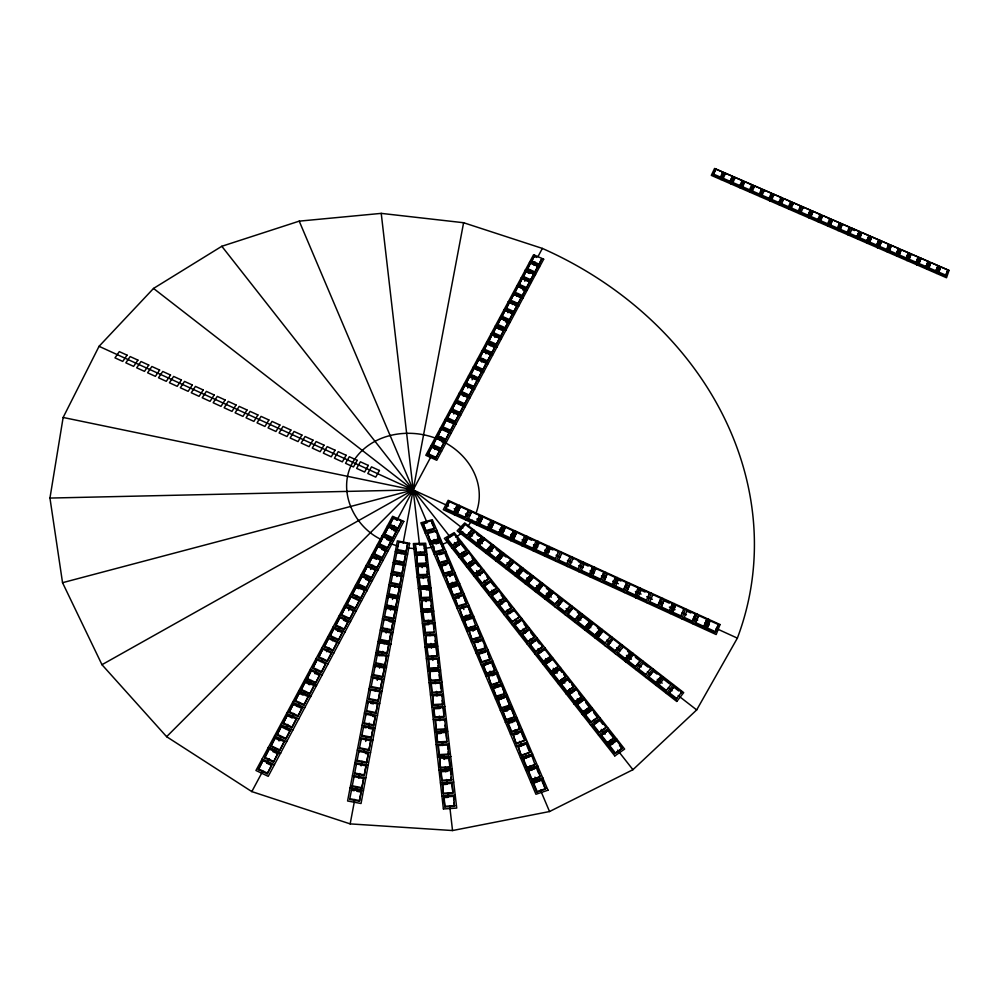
<?xml version="1.0" encoding="UTF-8"?>
<svg xmlns="http://www.w3.org/2000/svg" width="999" height="999" viewBox="0 0 999 999"><rect width="100%" height="100%" fill="white"/><g stroke="black" fill="none" stroke-linecap="round" stroke-linejoin="round"><path stroke-width="1.5" d="M258.379 769.617L262.974 760.551L271.79 764.735L271.666 765.471L267.22 773.8L258.379 769.617L262.974 760.551M49.95 498.064L63.137 417.47L99.063 346.316L153.521 288.436L221.815 246.278L299.225 221.141L381.231 213.374L463.598 222.727L542.357 248.414A355.045 305.756 14.3 0 1 737.362 638.136L696.69 709.914L632.941 769.692L549.537 811.538L452.535 830.544L350.162 823.888L251.81 791.595L166.621 736.688L101.973 664.697L62.537 582.692L49.95 498.064L413.186 489.922L166.621 736.688M264.635 757.979L269.193 748.975L277.972 753.134L277.834 753.87L273.439 762.15L264.635 757.979L269.193 748.975M270.829 746.428L275.349 737.499L284.103 741.645L283.966 742.382L279.595 750.586L270.829 746.428L275.349 737.499M267.22 773.8L271.79 764.735M276.973 734.989L281.456 726.123L290.172 730.244L290.035 730.993L285.702 739.123L276.973 734.989L281.456 726.123M273.439 762.15L277.972 753.134M283.054 723.651L287.512 714.847L296.204 718.93L296.054 719.692L291.758 727.759L283.054 723.651L287.512 714.847M279.595 750.586L284.103 741.645M289.098 712.399L293.519 703.658L302.173 707.729L302.01 708.491L297.764 716.483L289.098 712.399L293.519 703.658M285.702 739.123L290.172 730.244M351.623 789.497L349.662 799.425L359.328 801.298L361.263 791.383L351.623 789.497L351.423 790.209L354.17 790.746M354.071 776.685L352.123 786.538L361.738 788.411L363.661 778.558L354.071 776.685L353.871 777.397M356.493 763.973L354.558 773.763L364.136 775.636L366.046 765.846L356.493 763.973L356.293 764.697M358.903 751.373L356.98 761.088L366.508 762.961L368.406 753.246L358.903 751.373L358.691 752.11M361.288 738.885L359.378 748.538L368.868 750.399L370.754 740.759L361.288 738.885L361.076 739.635M363.648 726.51L361.75 736.088L371.203 737.949L373.077 728.371L363.648 726.51L363.436 727.26L366.121 727.784M365.984 714.223L364.111 723.738L373.514 725.599L375.374 716.083L365.984 714.223L365.771 714.984M368.306 702.047L366.446 711.5L375.811 713.348L377.659 703.908L368.306 702.047L368.094 702.809M370.617 689.972L368.756 699.35L378.084 701.211L379.92 691.832L370.617 689.972L370.404 690.746M372.902 677.996L371.054 687.312L380.344 689.173L382.167 679.857L372.902 677.996L372.689 678.783M375.149 666.208L373.314 675.461L382.567 677.31L384.378 668.056L375.149 666.208L374.937 666.995M377.397 654.432L375.574 663.623L384.79 665.471L386.588 656.281L377.397 654.432L377.172 655.232L380.232 655.844M379.62 642.757L377.809 651.885L386.988 653.721L388.773 644.592L379.62 642.757L379.408 643.556M381.83 631.168L380.032 640.234L389.173 642.082L390.946 633.004L381.83 631.168L381.618 631.98M384.028 619.68L382.242 628.696L391.333 630.519L393.094 621.515L384.028 619.68L383.803 620.491M386.201 608.291L384.428 617.232L393.481 619.068L395.229 610.114L386.201 608.291L385.976 609.103M388.349 596.99L386.588 605.869L395.616 607.704L397.352 598.813L388.349 596.99L388.136 597.814M390.497 585.776L388.748 594.605L397.727 596.428L399.45 587.599L390.497 585.776L390.272 586.6M392.607 574.65L390.871 583.416L399.825 585.239L401.536 576.473L392.607 574.65L392.395 575.486M394.717 563.611L392.994 572.327L401.898 574.15L403.608 565.434L394.717 563.611L394.493 564.46M396.803 552.672L395.092 561.326L403.958 563.136L405.656 554.482L396.803 552.672L396.578 553.521M398.876 541.808L397.177 550.412L406.006 552.222L407.692 543.618L398.876 541.808L398.651 542.669M359.328 801.298L361.263 791.383M361.738 788.411L363.661 778.558M364.136 775.636L366.046 765.846M366.508 762.961L368.406 753.246M368.868 750.399L370.754 740.759M371.203 737.949L373.077 728.371M373.514 725.599L375.374 716.083M375.811 713.348L377.659 703.908M378.084 701.211L379.92 691.832M380.344 689.173L382.167 679.857M382.567 677.31L384.378 668.056M384.79 665.471L386.588 656.281M386.988 653.721L388.773 644.592M389.173 642.082L390.946 633.004M391.333 630.519L393.094 621.515M393.481 619.068L395.229 610.114M395.616 607.704L397.352 598.813M397.727 596.428L399.45 587.599M399.825 585.239L401.536 576.473M401.898 574.15L403.608 565.434M403.958 563.136L405.656 554.482M406.006 552.222L407.692 543.618M350.162 823.888L354.77 799.462M356.506 790.309L357.08 787.249M358.803 778.084L359.665 773.513M361.114 765.871L361.975 761.3M363.698 752.135L364.285 749.075M365.721 741.445L366.583 736.862M368.319 727.709L369.18 723.126M370.617 715.496L371.191 712.437M372.927 703.271L373.501 700.224M375.224 691.058L375.799 688.011M377.247 680.369L378.109 675.799M379.545 668.156L380.407 663.586M381.855 655.943L382.717 651.36M384.153 643.731L384.74 640.684M386.176 633.041L387.038 628.458M388.474 620.829L389.061 617.782M390.497 610.139L391.358 605.556M392.507 599.45L393.381 594.88M394.817 587.237L395.392 584.19M396.84 576.548L397.415 573.501M399.138 564.335L399.712 561.288M401.161 553.646L401.735 550.599M403.171 542.994L463.598 222.727M295.08 701.248L299.475 692.569L308.092 696.615L307.929 697.389L303.708 705.306L295.08 701.248L299.475 692.569M291.758 727.759L296.204 718.93M301.024 690.197L305.382 681.568L313.961 685.589L313.798 686.375L309.615 694.23L301.024 690.197L305.382 681.568M297.764 716.483L302.173 707.729M306.905 679.22L311.238 670.666L319.78 674.662L319.618 675.449L315.472 683.241L306.905 679.22L311.238 670.666M303.708 705.306L308.092 696.615M312.737 668.356L317.045 659.839L325.562 663.823L325.387 664.622L321.266 672.352L312.737 668.356L317.045 659.839M309.615 694.23L313.961 685.589M318.531 657.567L322.802 649.113L331.281 653.084L331.106 653.883L327.023 661.538L318.531 657.567L322.802 649.113M315.472 683.241L319.78 674.662M324.275 646.877L328.521 638.473L336.963 642.419L336.788 643.219L332.742 650.824L324.275 646.877L328.521 638.473M321.266 672.352L325.562 663.823M329.932 636.338L334.141 627.996L342.557 631.917L342.37 632.729L338.361 640.272L329.932 636.338L334.141 627.996M327.023 661.538L331.281 653.084M335.577 625.824L339.76 617.532L348.151 621.44L347.952 622.252L343.968 629.732L335.577 625.824L338.911 619.605M339.585 618.356L339.76 617.532M332.742 650.824L336.963 642.419M341.171 615.384L345.329 607.155L353.683 611.038L353.496 611.863L349.55 619.28L341.171 615.384L345.329 607.155M338.361 640.272L342.557 631.917M346.728 605.032L350.861 596.865L359.178 600.724L358.991 601.548L355.07 608.903L346.728 605.032L350.861 596.865M343.968 629.732L348.151 621.44M352.247 594.767L356.343 586.65L364.635 590.484L364.435 591.321L360.552 598.613L352.247 594.767L356.343 586.65M349.55 619.28L353.683 611.038M357.704 584.577L361.788 576.523L370.042 580.344L365.984 588.411L357.704 584.577L360.939 578.558M361.588 577.36L361.788 576.523M355.07 608.903L359.178 600.724M363.137 574.475L367.182 566.47L375.412 570.267L375.199 571.116L371.378 578.296L363.137 574.475L367.182 566.47M368.519 564.46L372.54 556.493L380.731 560.277L380.519 561.126L376.723 568.256L368.519 564.46L372.54 556.493M360.552 598.613L364.635 590.484M373.851 554.52L377.847 546.603L386.014 550.374L385.789 551.223L382.03 558.291L373.851 554.52L377.847 546.603M365.984 588.411L370.042 580.344M379.145 544.655L383.117 536.8L391.246 540.546L391.034 541.396L387.3 548.414L379.145 544.655L383.117 536.8M371.378 578.296L375.412 570.267M384.39 534.877L388.336 527.06L396.441 530.794L396.228 531.655L392.52 538.611L384.39 534.877L388.336 527.06M376.723 568.256L380.731 560.277M389.61 525.162L393.519 517.407L401.598 521.116L401.373 521.977L397.702 528.883L389.61 525.162L393.519 517.407M382.03 558.291L386.014 550.374M387.3 548.414L391.246 540.546M392.52 538.611L396.441 530.794M397.702 528.883L401.598 521.116M397.177 550.412L397.402 549.562L406.243 551.373M395.092 561.326L395.317 560.476L404.195 562.3M392.994 572.327L393.219 571.49L402.135 573.301M390.871 583.416L391.096 582.579L400.05 584.403M388.748 594.605L388.961 593.768L397.952 595.591M386.588 605.869L386.813 605.044L395.841 606.88M427.897 454.657L431.63 447.252L439.485 450.836L439.235 451.735L435.764 458.241L427.897 454.657L431.63 447.252M384.428 617.232L384.64 616.42L393.706 618.244M382.242 628.696L382.455 627.884L391.558 629.72M380.032 640.234L380.257 639.435L389.398 641.271M432.767 445.579L436.476 438.211L444.305 441.77L444.056 442.682L440.621 449.138L432.767 445.579L436.476 438.211M377.809 651.885L378.034 651.086L387.212 652.934M375.574 663.623L375.786 662.837L385.002 664.685M437.612 436.551L441.296 429.245L449.1 432.779L448.838 433.691L445.429 440.109L437.612 436.551L441.296 429.245M373.314 675.461L373.526 674.687L382.792 676.535M442.407 427.609L446.078 420.342L453.846 423.863L453.596 424.775L450.199 431.131L442.407 427.609L446.078 420.342M371.054 687.312L371.266 686.55L380.569 688.398M368.756 699.35L368.968 698.588L378.309 700.449M435.764 458.241L439.485 450.836M447.177 418.718L450.824 411.501L458.566 415.01L458.304 415.921L454.945 422.24L447.177 418.718L450.824 411.501M366.446 711.5L366.658 710.739L376.024 712.599M364.111 723.738L364.31 722.989L373.738 724.849M440.621 449.138L444.305 441.77M451.91 409.902L455.532 402.722L463.249 406.218L462.987 407.142L459.64 413.411L451.91 409.902L455.532 402.722M415.347 544.218L416.009 553.021L424.9 552.759L425.137 551.91L424.213 543.968L415.347 544.218L416.009 553.021M361.75 736.088L361.963 735.339L371.416 737.212M445.429 440.109L449.1 432.779M456.605 401.161L460.202 394.018L467.894 397.49L467.632 398.414L464.31 404.632L456.605 401.161L460.202 394.018M359.378 748.538L359.578 747.801L369.081 749.675M422.952 523.876L423.189 523.014L431.431 520.754L434.378 529.095L426.123 531.368L422.952 523.876L427.06 522.752M450.199 431.131L453.846 423.863M461.263 392.47L464.835 385.377L472.502 388.836L472.24 389.76L468.943 395.941L461.263 392.47L464.835 385.377M356.98 761.088L357.18 760.364L366.72 762.237M354.558 773.763L354.77 773.039L364.348 774.912M416.62 555.357L417.282 564.21L426.198 563.936L426.448 563.086L425.512 555.094L416.62 555.357L417.282 564.21M454.945 422.24L458.566 415.01M465.896 383.853L469.443 376.798L477.085 380.244L476.81 381.168L473.551 387.3L465.896 383.853L469.443 376.798M352.123 786.538L352.335 785.826L361.95 787.699M459.64 413.411L463.249 406.218M470.479 375.299L474.013 368.281L481.63 371.703L481.356 372.639L478.109 378.733L470.479 375.299L474.013 368.281M426.123 531.368L423.189 523.014M349.662 799.425L349.875 798.725L359.54 800.599M475.037 366.795L478.546 359.827L486.138 363.236L485.864 364.173L482.642 370.217L475.037 366.795L478.546 359.827M464.31 404.632L467.894 397.49M424.213 543.968L423.963 544.817L419.543 544.942M417.894 566.583L418.569 575.486L427.51 575.199L427.759 574.363L426.823 566.308L417.894 566.583L418.569 575.486M427.647 533.516L430.606 541.908L438.861 539.622L439.123 538.761L435.914 531.231L427.647 533.516L430.606 541.908M431.431 520.754L432.779 525.362M479.57 358.366L483.054 351.436L490.621 354.832L490.334 355.769L487.137 361.775L479.57 358.366L483.054 351.436M468.943 395.941L472.502 388.836M484.028 350.062L487.487 343.169L495.029 346.553L494.742 347.49L491.57 353.446L484.028 350.062L487.487 343.169M473.551 387.3L477.085 380.244M425.512 555.094L425.736 559.939M419.18 577.897L419.855 586.85L428.833 586.55L429.095 585.726L428.146 577.597L419.18 577.897L419.855 586.85M488.486 341.745L491.933 334.902L499.438 338.261L499.15 339.21L496.003 345.117L488.486 341.745L491.933 334.902M478.109 378.733L481.63 371.703M492.919 333.504L496.341 326.698L503.821 330.045L503.533 330.994L500.412 336.85L492.919 333.504L496.341 326.698M482.642 370.217L486.138 363.236M432.142 544.08L435.102 552.522L443.381 550.199L443.656 549.35L440.409 541.783L432.142 544.08L435.102 552.522M435.651 532.092L435.914 531.231M497.302 325.312L500.711 318.544L508.166 321.878L507.879 322.827L504.782 328.646L497.302 325.312L500.711 318.544M487.137 361.775L490.621 354.832M426.573 567.145L426.823 566.308M501.673 317.183L505.057 310.452L512.487 313.773L512.2 314.722L509.115 320.504L501.673 317.183L505.057 310.452M420.479 589.285L421.166 598.301L430.169 597.989L430.432 597.165L429.47 588.985L420.479 589.285L421.166 598.301M491.57 353.446L495.029 346.553M445.492 509.228L449.263 501.585L457.267 505.244L453.509 512.899L445.492 509.228L449.001 502.46M506.006 309.103L509.365 302.422L516.77 305.719L516.483 306.681L513.424 312.425L506.006 309.103L509.365 302.422M496.003 345.117L499.438 338.261M510.302 301.099L513.648 294.443L521.028 297.727L520.729 298.689L517.694 304.395L510.302 301.099L513.648 294.443M500.412 336.85L503.821 330.045M514.572 293.132L517.894 286.526L525.262 289.797L524.962 290.759L521.94 296.416L514.572 293.132L517.894 286.526M421.79 600.761L422.477 609.84L431.518 609.502L431.768 608.691L430.806 600.449L421.79 600.761L422.477 609.84M504.782 328.646L508.166 321.878M443.381 550.199L440.409 541.783M436.65 554.72L439.635 563.199L447.939 560.851L448.201 560.014L444.955 552.397L436.65 554.72L439.635 563.199M518.818 285.239L522.115 278.659L529.458 281.918L529.158 282.879L526.161 288.499L518.818 285.239L522.115 278.659M509.115 320.504L512.487 313.773M523.026 277.397L526.311 270.854L533.616 274.101L533.316 275.062L530.344 280.644L523.026 277.397L526.311 270.854M513.424 312.425L516.77 305.719M527.197 269.605L530.469 263.099L537.762 266.333L537.45 267.295L534.502 272.839L527.197 269.605L530.469 263.099M430.169 597.989L429.47 588.985M517.694 304.395L521.028 297.727M453.509 512.899L457.267 505.244M423.101 612.337L423.788 621.465L432.867 621.116L433.129 620.304L432.155 612L423.101 612.337L423.788 621.465M531.356 261.863L534.602 255.394L531.356 261.863L538.623 265.097L541.87 258.616L538.623 265.097M446.628 538.961L453.996 533.966L459.253 540.634L458.978 541.495L451.873 545.654L446.628 538.961L452.535 535.501M521.94 296.416L525.262 289.797M526.161 288.499L529.458 281.918M456.718 514.36L460.464 506.718L468.481 510.377L468.194 511.238L464.747 518.031L456.718 514.36L460.464 506.718M444.68 553.246L444.955 552.397M440.934 566.271L441.196 565.422L449.513 563.074L452.522 571.578L444.205 573.95L440.934 566.271L446.478 564.697M530.344 280.644L533.616 274.101M430.557 601.273L430.806 600.449M534.502 272.839L537.762 266.333M424.175 624.8L424.425 623.988L433.516 623.638L434.228 632.817L425.124 633.166L424.175 624.8L428.721 624.625M453.721 534.815L453.996 533.966M451.873 545.654L459.253 540.634M425.124 633.166L424.425 623.988M444.205 573.95L441.196 565.422M431.905 612.812L432.155 612M425.761 635.739L426.461 644.979L435.601 644.605L435.876 643.806L434.89 635.376L425.761 635.739L426.461 644.979M453.983 548.339L461.363 543.319L466.645 550.024L466.358 550.874L459.253 555.069L453.983 548.339L461.363 543.319M459.44 530.844L465.172 524.313L472.065 529.645L471.778 530.506L466.346 536.201L459.44 530.844L465.172 524.313M449.513 563.074L452.522 571.578M445.779 576.198L448.788 584.765L457.13 582.367L457.405 581.543L454.108 573.826L445.779 576.198L448.788 584.765M464.747 518.031L468.481 510.377M433.516 623.638L433.741 628.633M467.969 519.505L468.244 518.643L476.286 522.315L475.999 523.176L467.969 519.505L471.69 511.838L479.707 515.509L479.42 516.371M427.11 647.564L427.822 656.867L436.988 656.48L437.262 655.694L436.263 647.19L427.11 647.564L427.822 656.867M471.403 512.712L471.69 511.838M459.253 555.069L466.645 550.024M456.58 581.081L454.108 573.826M466.346 536.201L472.065 529.645M450.112 587.874L450.374 587.05L458.728 584.64L461.763 593.231L453.409 595.654L450.112 587.874L458.454 585.464L458.728 584.64M434.627 636.176L434.89 635.376M461.376 557.767L468.756 552.722L474.075 559.465L473.776 560.302L466.683 564.535L461.376 557.767L463.736 556.368M428.471 659.49L429.183 668.843L438.386 668.443L438.661 667.669L437.662 659.103L428.471 659.49L429.183 668.843M469.105 538.349L474.825 531.793L481.743 537.15L476.024 543.731L469.105 538.349L470.916 536.451M453.409 595.654L450.374 587.05M474.537 532.642L474.825 531.793M436.263 647.19L436.825 655.057M468.756 552.722L466.108 554.969M490.946 520.641L487.262 528.334L479.22 524.65L482.917 516.97L490.946 520.641L490.646 521.503M429.832 671.515L430.557 680.931L439.797 680.506L440.072 679.732L439.061 671.103L429.832 671.515L430.557 680.931M454.732 598.776L455.02 597.964L463.386 595.529L466.433 604.158L458.066 606.618L454.732 598.776L458.916 597.564M466.683 564.535L474.075 559.465M482.917 516.97L479.22 524.65M476.024 543.731L481.743 537.15M468.806 567.245L476.198 562.175L481.53 568.955L481.243 569.78L474.138 574.038L468.806 567.245L473.538 564.423M437.662 659.103L437.724 662.737M431.206 683.541L431.93 693.006L441.208 692.582L441.483 691.808L440.459 683.116L431.206 683.541L431.93 693.006M458.066 606.618L455.02 597.964M478.796 545.879L484.503 539.298L491.446 544.667L491.146 545.516L485.739 551.273L478.796 545.879L484.503 539.298M463.386 595.529L466.433 604.158M945.466 276.211L947.876 270.005L940.808 266.933L940.221 267.857L938.386 273.127L945.466 276.211L947.876 270.005M487.262 528.334L487.562 527.472L479.508 523.788M459.677 608.94L462.737 617.644L471.141 615.159L471.428 614.36L468.069 606.48L459.677 608.94L462.737 617.644M476.198 562.175L475.911 563.011L478.571 566.396M438.786 671.89L439.061 671.103M474.138 574.038L481.53 568.955M938.386 273.127L940.808 266.933M490.484 529.807L494.168 522.115L502.21 525.786L501.898 526.635L498.538 533.491L490.484 529.807L494.168 522.115M432.592 695.741L433.316 705.269L442.632 704.832L442.907 704.07L441.883 695.304L432.592 695.741L433.316 705.269M935.551 271.89L937.974 265.709L930.918 262.637L930.344 263.561L928.483 268.818L935.551 271.89L937.974 265.709M936.675 273.464L939.172 266.109M476.273 576.76L483.678 571.665L489.035 578.483L481.63 583.591L476.273 576.76L478.633 575.349M485.739 551.273L491.446 544.667M440.459 683.116L440.696 688.236M468.069 606.48L470.579 613.848M926.772 269.156L929.295 261.825M928.483 268.818L930.918 262.637M464.085 620.804L464.373 620.004L472.777 617.519L475.861 626.236L467.457 628.746L464.085 620.804L472.49 618.319L472.777 617.519M488.523 553.434L494.218 546.828L501.173 552.21L500.874 553.059L495.479 558.841L488.523 553.434L494.218 546.828M433.716 708.791L433.991 708.041L443.319 707.592L444.068 717.17L434.727 717.632L433.716 708.791L439.935 708.491M925.661 267.582L928.096 261.413L921.041 258.341L920.479 259.265L918.593 264.51L925.661 267.582L928.096 261.413M483.678 571.665L481.006 573.926M498.538 533.491L502.21 525.786M481.63 583.591L489.035 578.483M441.608 696.066L441.883 695.304M916.807 264.81L919.43 257.53M916.882 264.847L919.505 257.567M918.593 264.51L921.041 258.341M434.727 717.632L433.991 708.041M467.457 628.746L464.373 620.004M501.76 534.964L505.419 527.26L513.474 530.931L513.149 531.78L509.815 538.648L501.76 534.964L505.419 527.26M915.771 263.286L918.218 257.118L911.175 254.058L910.613 254.982L908.703 260.215L915.771 263.286L918.218 257.118M483.778 586.338L491.183 581.206L496.578 588.061L496.266 588.886L489.16 593.194L483.778 586.338L491.183 581.206M435.402 720.441L436.138 730.094L445.529 729.62L445.804 728.87L444.767 719.967L435.402 720.441L436.138 730.094M469.093 631.131L472.19 639.922L480.631 637.387L480.931 636.588L477.522 628.621L469.093 631.131L472.19 639.922M495.479 558.841L501.173 552.21M905.881 258.978L908.353 252.822L901.31 249.762L900.761 250.699L898.838 255.919L905.881 258.978L908.353 252.822M906.917 260.514L909.577 253.247M906.992 260.539L909.652 253.284M908.703 260.215L911.175 254.058M443.319 707.592L443.731 714.235M498.276 561.013L503.971 554.37L510.939 559.79L510.626 560.626L505.257 566.433L498.276 561.013L503.971 554.37M898.838 255.919L901.31 249.762M436.551 733.666L436.825 732.929L446.228 732.454L446.99 742.157L437.574 742.644L436.551 733.666L440.571 733.466M489.16 593.194L496.578 588.061M509.815 538.648L513.474 530.931M896.016 254.683L898.501 248.539L891.47 245.479L890.921 246.416L888.973 251.623L896.016 254.683L898.501 248.539M897.114 256.243L899.737 248.963M477.522 628.621L473.014 630.669M444.48 720.716L444.767 719.967M473.851 642.332L476.973 651.173L485.427 648.601L485.726 647.814L482.292 639.785L473.851 642.332L476.973 651.173M491.321 595.953L498.738 590.796L504.145 597.677L503.833 598.501L496.728 602.847L491.321 595.953L497.24 592.345M524.75 536.088L521.116 543.818L513.049 540.122L516.695 532.405L524.75 536.088L524.425 536.938M888.973 251.623L891.47 245.479M437.574 742.644L436.825 732.929M516.695 532.405L513.049 540.122M505.257 566.433L510.939 559.79M886.15 250.399L888.648 244.256L881.63 241.209L881.093 242.145L879.12 247.34L886.15 250.399L886.7 249.463L879.657 246.391L879.12 247.34M438.261 745.529L439.011 755.306L448.464 754.794L448.751 754.07L447.689 745.029L438.261 745.529L439.011 755.306M498.426 591.62L498.738 590.796M508.054 568.606L513.736 561.95L520.741 567.382L520.417 568.206L515.059 574.05L508.054 568.606L513.736 561.95M877.322 247.627L880.069 240.422M877.397 247.665L880.144 240.447M879.657 246.391L881.63 241.209M445.941 733.191L446.228 732.454M482.292 639.785L481.993 640.584L474.962 642.707M496.728 602.847L504.145 597.677M876.298 246.104L878.82 239.985L871.802 236.925L871.265 237.874L869.267 243.044L876.298 246.104L878.82 239.985M478.309 654.32L478.608 653.533L487.075 650.961L490.209 659.815L481.743 662.412L478.309 654.32L485.352 652.172M521.116 543.818L521.441 542.969L513.361 539.273M439.697 758.216L440.459 768.056L449.95 767.532L450.237 766.82L449.175 757.704L439.697 758.216L440.459 768.056M498.901 605.619L506.318 600.436L511.763 607.355L511.438 608.166L504.333 612.549L498.901 605.619L502.447 603.433M715.059 632.529L718.343 624.55L710.127 620.791L709.64 621.578L706.83 628.758L715.059 632.529L718.343 624.55M866.458 241.82L868.993 235.714L861.975 232.655L861.45 233.604L859.44 238.773L866.458 241.82L868.993 235.714M867.469 243.344L870.254 236.151M867.544 243.369L870.329 236.176M869.267 243.044L871.802 236.925M536.038 541.246L532.43 548.988L524.35 545.292L527.971 537.562L536.038 541.246L535.701 542.095M524.35 545.292L527.971 537.562M447.689 745.029L447.752 748.763M515.059 574.05L520.741 567.382M706.83 628.758L710.127 620.791M859.44 238.773L861.975 232.655M481.743 662.412L478.608 653.533M506.006 601.261L506.318 600.436M487.075 650.961L489.635 658.466M703.546 627.26L706.842 619.293L698.638 615.546L698.164 616.333L695.329 623.501L703.546 627.26L706.842 619.293M852.159 228.396L849.612 234.49L856.63 237.55L859.177 231.443L852.159 228.396L851.648 229.345L854.445 230.557M856.63 237.55L859.177 231.443M704.645 629.27L708.553 619.28M704.72 629.308L708.641 619.318M857.704 239.086L860.451 231.88M440.871 771.727L441.158 771.016L450.661 770.479L451.448 780.381L441.92 780.918L440.871 771.727L447.664 771.34M517.869 576.223L523.551 569.555L530.569 574.987L530.232 575.824L524.9 581.693L517.869 576.223L523.551 569.555M483.116 665.659L491.908 662.275L495.067 671.178L486.575 673.801L483.116 665.659L491.908 662.275M504.333 612.549L511.763 607.355M695.329 623.501L698.638 615.546M449.175 757.704L448.888 758.428L443.481 758.716M532.43 548.988L532.767 548.151L524.675 544.455M506.83 614.522L506.518 615.334L511.975 622.302L519.418 617.082L513.948 610.127L506.83 614.522L512.3 621.503L511.975 622.302M687.175 610.302L683.828 618.244L692.045 622.002L695.366 614.048L687.175 610.302L686.7 611.101L690.796 612.961M692.045 622.002L695.366 614.048M846.802 233.267L849.362 227.173L842.357 224.138L841.857 225.075L839.784 230.22L846.802 233.267L847.314 232.33L840.296 229.27L839.784 230.22M693.219 624.038L697.09 614.048M847.876 234.815L850.649 227.622M441.92 780.918L441.158 771.016M535.664 550.474L536.001 549.625L544.105 553.334L543.756 554.17L535.664 550.474L539.273 542.719L547.34 546.416L547.002 547.252M486.575 673.801L483.429 664.872M538.923 543.568L539.273 542.719M681.718 618.781L685.639 608.816M837.986 230.507L840.858 223.364L838.061 230.544M840.296 229.27L842.357 224.138M442.345 784.615L442.619 783.915L452.172 783.366L452.959 793.318L443.394 793.88L442.345 784.615L446.428 784.377M524.9 581.693L530.569 574.987M513.623 610.938L513.948 610.127M680.544 616.745L683.89 608.803L675.711 605.069L675.249 605.869L672.352 612.986L680.544 616.745L681.018 615.946L672.802 612.2L672.352 612.986M836.987 228.996L839.56 222.914L832.567 219.88L832.067 220.829L829.982 225.949L836.987 228.996L837.487 228.047L830.481 225L829.982 225.949M488.274 676.298L491.446 685.277L500.274 681.855L496.778 673.676L488.274 676.298L491.446 685.277M450.661 770.479L450.736 774.25M527.709 583.878L533.379 577.172L540.422 582.629L540.084 583.453L534.765 589.348L527.709 583.878L533.379 577.172M669.068 611.488L672.439 603.571L664.26 599.837L663.811 600.636L660.888 607.742L669.068 611.488L669.53 610.701L661.326 606.955L660.888 607.742M822.851 215.647L820.254 221.716L827.247 224.763L829.844 218.694L822.851 215.647L822.364 216.608M670.154 613.486L674.2 603.583M670.242 613.523L674.275 603.621M828.246 226.273L831.156 219.143M672.802 612.2L675.711 605.069M830.481 225L832.567 219.88M443.394 793.88L442.619 783.915M514.173 625.099L521.603 619.867L527.11 626.848L526.76 627.647L519.655 632.092L514.173 625.099L520.092 621.403M443.818 797.602L444.105 796.915L453.683 796.34L454.483 806.368L444.88 806.955L443.818 797.602L447.914 797.364M661.326 606.955L664.26 599.837M496.778 673.676L492.207 675.761M652.834 594.605L649.425 602.509L657.604 606.243L661.001 598.339L652.834 594.605L652.397 595.416M657.604 606.243L661.001 598.339M817.457 220.504L820.067 214.435L813.086 211.401L812.599 212.362L810.464 217.457L817.457 220.504L817.944 219.543L810.951 216.508L810.464 217.457M658.766 608.279L662.762 598.364M818.443 222.003L821.378 214.897M818.518 222.04L821.453 214.922M451.873 784.065L452.172 783.366M546.99 555.656L547.34 554.82L555.444 558.528L555.094 559.353L546.99 555.656L550.574 547.889L558.666 551.585L558.304 552.422M550.574 547.889L550.224 548.726L552.922 549.962M492.844 688.561L501.685 685.139L504.87 694.143L496.341 696.827L492.844 688.561L499.937 686.35M521.278 620.666L521.603 619.867M534.765 589.348L540.422 582.629M810.951 216.508L813.086 211.401M444.88 806.955L444.105 796.915M519.655 632.092L527.11 626.848M641.408 589.385L637.986 597.277L646.153 601.011L649.562 593.119L641.408 589.385L640.983 590.197L645.054 592.057M803.321 207.155L800.686 213.199L807.667 216.246L810.289 210.19L803.321 207.155L802.834 208.117M807.667 216.246L810.289 210.19M647.302 603.034L651.348 593.144M808.715 217.77L811.625 210.652M722.764 172.128L720.004 178.097L713.074 175.075L715.846 169.118L722.764 172.128L722.339 173.102M537.587 591.545L543.244 584.815L550.312 590.297L549.962 591.108L544.667 597.04L537.587 591.545L543.244 584.815M715.846 169.118L713.074 175.075M521.865 634.902L529.308 629.645L534.84 636.663L534.49 637.462L527.385 641.945L521.865 634.902L529.308 629.645M635.776 597.764L639.947 587.936L635.864 597.802M798.938 213.511L801.872 206.418M453.683 796.34L453.696 799.699M496.341 696.827L493.156 687.799M501.685 685.139L504.87 694.143M634.715 595.779L638.149 587.899L629.994 584.178L629.582 584.989L626.56 592.045L634.715 595.779L635.139 594.967L626.972 591.233L626.56 592.045M793.556 202.909L790.908 208.953L797.889 211.988L800.524 205.944L793.556 202.909L793.094 203.871M720.004 178.097L720.416 177.11L713.486 174.101M497.752 700.137L506.618 696.69L509.827 705.744L501.273 708.453L497.752 700.137L506.618 696.69M558.329 560.839L558.691 560.002L566.808 563.723L566.445 564.547L558.329 560.839L561.9 553.059L569.992 556.755L569.617 557.592M561.538 553.896L561.9 553.059M722.776 179.296L723.201 178.322L730.132 181.343L732.442 176.336L725.524 173.327L722.776 179.296L729.707 182.317L732.442 176.336M725.099 174.313L725.524 173.327M618.606 578.97L615.147 586.825L623.301 590.559L626.748 582.692L618.606 578.97L618.194 579.782L620.903 581.031M623.301 590.559L626.748 582.692M783.815 198.676L781.156 204.708L788.124 207.742L790.771 201.698L783.815 198.676L783.353 199.638M624.425 592.569L628.558 582.729M789.098 209.228L792.12 202.173L789.16 209.266M626.972 591.233L629.994 584.178M544.667 597.04L550.312 590.297M527.385 641.945L534.84 636.663M547.502 599.238L553.146 592.494L560.239 597.989L559.865 598.801L554.595 604.757L547.502 599.238L553.146 592.494M729.707 182.317L730.132 181.343M611.888 585.339L615.347 577.484L607.217 573.776L606.818 574.587L603.733 581.605L611.888 585.339L612.287 584.515L604.133 580.794L603.733 581.605M774.075 194.443L771.403 200.462L778.358 203.484L781.031 197.465L774.075 194.443L773.613 195.404M779.395 205.007L782.392 197.939M501.273 708.453L498.076 699.375M529.595 644.767L537.05 639.485L542.607 646.54L542.245 647.315L535.139 651.835L529.595 644.767L537.05 639.485M732.479 183.529L732.904 182.542L739.847 185.564L739.422 186.538L732.479 183.529L735.214 177.547L742.145 180.557L741.708 181.531M734.789 178.521L735.214 177.547M502.697 711.788L511.588 708.316L514.81 717.407L506.243 720.154L502.697 711.788L511.588 708.316M769.642 200.762L772.739 193.744L769.58 200.737M604.133 580.794L607.217 573.776M595.854 568.568L592.345 576.398L600.486 580.119L603.97 572.29L595.854 568.568L595.466 569.405M600.486 580.119L603.97 572.29M764.347 190.21L761.65 196.216L768.618 199.251L771.29 193.232L764.347 190.21L763.898 191.184M601.598 582.13L605.819 572.34M569.68 566.033L570.054 565.209L578.171 568.918L577.797 569.742L569.68 566.033L573.226 558.241L581.331 561.938L577.797 569.742M572.864 559.065L573.226 558.241M554.595 604.757L560.239 597.989M594.455 567.157L590.122 576.885L594.542 567.195M759.902 196.528L762.949 189.498M742.195 187.75L742.632 186.776L749.587 189.798L749.138 190.772L742.195 187.75L744.917 181.756L751.847 184.778L749.138 190.772M744.48 182.742L744.917 181.756M535.139 651.835L542.607 646.54M584.49 563.386L580.968 571.191L589.098 574.912L592.607 567.095L584.49 563.386L584.115 564.21L588.161 566.071M754.632 185.989L751.922 191.983L758.878 195.005L761.575 188.998L754.632 185.989L754.183 186.95M506.243 720.154L503.021 711.038M557.43 606.955L563.074 600.187L570.179 605.694L569.817 606.505L564.547 612.487L557.43 606.955L563.074 600.187M537.312 654.607L544.767 649.288L550.349 656.38L549.987 657.155L542.882 661.713L537.312 654.607L544.767 649.288M578.821 571.715L583.204 562.012M750.099 192.258L753.246 185.277L750.162 192.283M507.667 723.513L516.583 720.017L519.83 729.158L511.238 731.93L507.667 723.513L514.81 721.216M751.41 185.752L751.847 184.778M581.331 561.938L580.956 562.774L578.259 561.538M751.922 191.983L752.359 191.009L759.315 194.043L758.878 195.005M566.445 564.547L569.992 556.755M739.422 186.538L742.145 180.557M567.532 566.545L571.878 556.843M740.371 188.024L743.543 181.056M740.434 188.049L743.618 181.081M580.968 571.191L581.343 570.367L589.485 574.088L589.098 574.912M564.547 612.487L570.179 605.694M556.181 561.351L560.564 551.673M730.719 183.828L733.865 176.848M542.882 661.713L550.349 656.38M516.583 720.017L519.83 729.158M511.238 731.93L520.179 728.433M761.126 189.972L761.575 188.998M555.094 559.353L558.666 551.585M567.407 614.71L573.039 607.904L580.169 613.436L579.782 614.235L574.537 620.254L567.407 614.71L573.039 607.904M761.65 196.216L762.1 195.255L769.068 198.277L768.618 199.251M545.117 664.56L552.584 659.228L558.204 666.345L557.829 667.12L550.724 671.715L545.117 664.56L552.584 659.228M513.024 734.577L516.283 743.793L525.237 740.271L521.615 731.805L513.024 734.577L516.283 743.793M721.003 179.595L724.188 172.64M592.22 567.919L592.607 567.095M543.756 554.17L547.34 546.416M770.841 194.193L771.29 193.232M592.345 576.398L592.732 575.574L600.874 579.295M771.403 200.462L771.852 199.488L778.82 202.522L778.358 203.484M533.429 550.936L537.974 541.346M533.503 550.973L538.049 541.383M521.278 732.542L521.615 731.805M574.537 620.254L580.169 613.436M550.724 671.715L558.204 666.345M577.335 622.414L582.954 615.596L590.109 621.141L589.722 621.927L584.49 627.984L577.335 622.414L581.693 617.394M518.069 746.478L521.341 755.731L530.332 752.185L526.685 743.668L518.069 746.478L521.341 755.731M780.569 198.426L781.031 197.465M522.102 545.766L526.685 536.188M522.19 545.804L526.773 536.226M552.971 674.575L560.451 669.205L566.083 676.373L558.603 681.755L552.971 674.575L556.518 672.277M582.954 615.596L582.567 616.395L589.722 621.927M781.156 204.708L781.618 203.746L788.586 206.781L788.124 207.742M510.801 540.596L515.422 531.043M510.889 540.634L515.509 531.081M560.451 669.205L560.077 669.979L561.95 672.364M526.685 743.668L519.155 746.728M790.309 202.66L790.771 201.698M584.49 627.984L590.109 621.141M499.512 535.427L504.17 525.899L499.587 535.464M558.603 681.755L566.083 676.373M790.908 208.953L791.383 207.992L798.363 211.026L797.889 211.988M522.802 759.165L531.793 755.606L535.089 764.897L526.448 767.756L522.802 759.165L531.793 755.606M587.362 630.207L592.981 623.364L600.149 628.92L599.75 629.707L594.542 635.789L587.362 630.207L592.981 623.364M560.851 684.64L568.344 679.245L574.013 686.438L566.52 691.857L560.851 684.64L564.41 682.317M614.947 578.309L615.347 577.484M800.049 206.905L800.524 205.944M800.686 213.199L801.161 212.25L808.154 215.285M568.344 679.245L567.969 680.007L569.855 682.404M481.705 515.634L476.96 525.112L481.793 515.671M615.147 586.825L615.546 586.013L623.713 589.747M475.999 523.176L479.707 515.509M526.448 767.756L535.464 764.185M594.542 635.789L600.149 628.92M566.52 691.857L574.013 686.438M465.784 519.992L470.492 510.514M527.909 771.203L536.925 767.632L540.247 776.972L531.58 779.857L527.909 771.203L536.925 767.632M610.227 636.738L604.632 643.631L597.427 638.024L603.034 631.156L610.227 636.738L609.827 637.512M568.781 694.755L576.286 689.322L581.98 696.565L581.58 697.314L574.475 702.01L568.781 694.755L576.286 689.322M603.034 631.156L597.427 638.024M454.458 514.822L459.29 505.394M454.545 514.86L459.365 505.432M819.567 215.384L820.067 214.435M531.58 779.857L540.621 776.26M820.254 221.716L820.741 220.767L827.746 223.813L827.247 224.763M574.475 702.01L581.98 696.565M604.632 643.631L605.044 642.844L597.827 637.237M533.054 783.341L542.107 779.732L545.442 789.123L536.75 792.045L533.054 783.341L542.107 779.732M829.345 219.643L829.844 218.694M607.517 645.866L613.124 638.973L620.342 644.567L619.929 645.342L614.76 651.485L607.517 645.866L613.124 638.973M576.76 704.919L584.265 699.462L589.984 706.73L589.585 707.479L582.479 712.2L576.76 704.919L584.265 699.462M637.724 588.711L638.149 587.899M637.986 597.277L638.411 596.465L646.59 600.212L646.153 601.011M536.75 792.045L545.816 788.423M839.06 223.863L839.56 222.914M251.81 791.595L262.824 771.028M267.22 762.799L269.418 758.678M273.089 751.822L275.287 747.714M278.958 740.858L281.156 736.738M285.564 728.508L287.762 724.4M291.433 717.544L293.631 713.423M297.302 706.568L299.5 702.447M303.896 694.218L305.369 691.483M309.041 684.627L311.238 680.506M314.91 673.651L317.108 669.53M321.503 661.313L322.977 658.566M326.648 651.71L328.846 647.589M332.517 640.734L333.978 637.986M337.65 631.131L339.847 627.022M343.519 620.167L344.98 617.419M348.651 610.564L350.849 606.443M355.257 598.214L356.718 595.479M360.389 588.623L361.85 585.876M365.522 579.02L366.995 576.273M370.654 569.418L372.864 565.297M376.523 558.441L377.997 555.706M381.668 548.838L383.129 546.103M386.8 539.248L388.261 536.5M391.933 529.657L394.13 525.549M397.053 520.067L431.218 456.193M434.827 449.45L436.276 446.753M475.836 513.598A67.045 57.393 14.5 0 0 439.885 439.997L441.346 437.262M449.4 422.215L450.861 419.48M453.796 413.998L455.257 411.263M458.916 404.42L460.377 401.685M463.311 396.216L464.772 393.469M467.694 387.999L469.155 385.264M472.09 379.795L474.288 375.686M477.21 370.217L478.683 367.47M481.605 362L483.066 359.265M486.001 353.783L487.462 351.049M490.384 345.579L491.858 342.844M494.78 337.362L496.241 334.628M499.175 329.158L500.636 326.423M507.954 312.737L509.415 310.002M512.35 304.52L513.811 301.785M516.745 296.316L518.206 293.581M524.787 281.256L526.261 278.521M529.183 273.052L530.644 270.317M533.578 264.835L535.039 262.1M537.974 256.631L542.357 248.414M614.76 651.485L620.342 644.567M582.479 712.2L589.984 706.73M649.125 593.93L649.562 593.119M617.644 653.733L618.069 652.959L625.324 658.603L624.899 659.365L617.644 653.733L623.239 646.815L630.481 652.422L624.899 659.365M584.765 715.134L592.282 709.652L598.026 716.957L597.627 717.694L590.521 722.464L584.765 715.134L592.282 709.652M848.85 228.122L849.362 227.173M622.814 647.589L623.239 646.815M649.425 602.509L649.862 601.71L658.054 605.444M849.612 234.49L850.124 233.554L857.142 236.601M590.521 722.464L598.026 716.957M627.809 661.625L628.234 660.863L635.526 666.52L635.089 667.282L627.809 661.625L633.391 654.682L640.659 660.314L635.089 667.282M592.819 725.399L600.337 719.892L606.118 727.235L605.706 727.971L598.601 732.766L592.819 725.399L600.337 719.892M632.954 655.444L633.391 654.682M598.601 732.766L606.118 727.235M671.99 604.37L672.439 603.571M637.999 669.542L638.436 668.781L645.741 674.45L645.304 675.212L637.999 669.542L643.568 662.574L650.861 668.219L650.411 668.98M600.911 735.726L608.441 730.182L614.248 737.562L613.823 738.286L606.718 743.131L600.911 735.726L608.441 730.182M643.568 662.574L643.131 663.336L647.989 667.095M888.111 245.192L888.648 244.256M683.428 609.602L683.89 608.803M606.718 743.131L614.248 737.562M648.226 677.484L653.783 670.491L661.101 676.161L660.651 676.91L655.556 683.179L648.226 677.484L653.783 670.491M683.828 618.244L684.303 617.457L692.507 621.216M609.053 746.091L616.583 740.534L622.427 747.951L621.99 748.663L614.885 753.546L609.053 746.091L616.583 740.534M655.556 683.179L661.101 676.161M614.885 753.546L622.427 747.951M658.491 685.451L658.94 684.702L666.296 690.409L665.834 691.158L658.491 685.451L664.035 678.433L671.378 684.115L670.903 684.864M664.035 678.433L663.573 679.183L669.68 683.915M681.68 692.107L676.148 699.175L668.781 693.443L674.313 686.4L681.68 692.107L681.206 692.844M668.781 693.443L674.313 686.4M676.148 699.175L676.623 698.426L669.243 692.707M467.782 526.473L472.215 520.217M676.76 701.473L683.703 692.619L464.71 522.927L457.13 530.819L676.685 701.41M666.433 693.456L673.413 684.64M665.834 691.158L671.378 684.115M656.081 685.401L663.149 676.685M656.143 685.451L663.224 676.748M645.304 675.212L650.861 668.219M645.891 677.484L652.921 668.768M635.664 669.542L642.719 660.863M635.526 666.52L640.659 660.314M625.324 658.603L630.481 652.422M625.399 661.563L632.554 652.984M625.474 661.625L632.629 653.046M615.322 653.733L622.427 645.142M605.194 645.866L612.325 637.312M602.26 629.507L595.029 637.961L602.335 629.57M574.999 622.402L582.292 614.035M565.072 614.685L572.315 606.306M555.107 606.942L562.375 598.601M545.104 599.163L552.459 590.921M545.167 599.225L552.534 590.983M535.202 591.47L542.582 583.266L535.264 591.533M525.324 583.803L532.729 575.636L525.399 583.853M515.484 576.148L522.914 568.031L515.546 576.211M505.744 568.581L513.124 560.439M486.138 553.346L493.643 545.342M486.201 553.409L493.706 545.404M476.411 545.791L483.941 537.837M476.486 545.854L484.016 537.887M466.795 538.324L474.275 530.344M455.994 537.387L462.837 532.005M614.822 755.943L624.637 749.075L454.208 532.642L444.343 538.386L614.76 755.868M616.47 738.698L606.593 745.429L616.52 738.773M598.526 735.139L608.341 728.383M590.434 724.812L600.249 718.106M582.33 714.472L592.207 707.891M582.392 714.547L592.257 707.966M574.325 704.258L584.203 697.727L574.375 704.332M566.358 694.093L576.236 687.612M566.421 694.168L576.298 687.687M550.549 673.925L560.427 667.544M550.611 673.988L560.489 667.607M542.707 663.91L552.584 657.579L542.769 663.985M534.964 654.02L544.842 647.739M527.247 644.193L537.075 637.874M519.517 634.328L529.345 628.059M512.3 621.503L519.418 617.082M511.838 624.512L521.653 618.294M504.183 614.76L514.01 608.591M508.878 613.861L512.437 611.663M496.578 605.044L506.393 598.913M488.998 595.379L498.826 589.298M481.468 585.764L491.283 579.732M473.963 576.198L483.791 570.204M466.508 566.67L476.323 560.726M459.078 557.192L468.893 551.298M451.685 547.764L461.513 541.908M101.973 664.697L413.186 489.922L63.137 417.47M441.371 544.767L448.376 541.833M530.756 782.067L542.819 778.046M530.794 782.155L542.857 778.121M525.624 769.942L537.649 765.958M525.661 770.029L537.687 766.046M521.69 755.019L530.332 752.185M520.516 757.904L532.517 753.97M520.554 757.991L532.554 754.058M515.484 746.041L527.422 742.057M516.62 743.069L525.237 740.271M510.452 734.153L522.352 730.219M514.11 734.852L518.406 733.466M505.419 722.277L517.332 718.468L505.457 722.364M506.58 719.405L515.147 716.67M501.61 707.704L510.164 704.994M500.449 710.551L512.337 706.78L500.487 710.639M495.516 698.913L507.367 695.192M495.554 699L507.405 695.267M496.665 696.066L505.207 693.381M491.758 684.515L500.274 681.855M490.609 687.349L502.447 683.666L490.646 687.437M497.552 672.215L485.739 675.861L497.577 672.302M486.888 673.026L495.379 670.404M482.042 661.625L490.521 659.04M480.944 664.535L492.682 660.851M476.136 653.196L487.887 649.625M477.272 650.374L485.726 647.814M472.49 639.123L480.931 636.588M471.391 642.007L483.079 638.411M467.744 627.946L476.161 625.436M466.62 630.744L478.309 627.26M466.645 630.819L478.346 627.335M463.024 616.833L471.428 614.36M473.576 616.171L461.9 619.63L473.613 616.258M458.341 605.794L466.72 603.346M457.255 608.666L468.868 605.169M452.609 597.689L464.185 594.23M453.683 594.83L462.05 592.407M449.063 583.94L457.405 581.543M459.54 583.366L447.952 586.713L459.577 583.441M443.394 575.948L454.92 572.577M449.675 575.849L453.833 574.65M444.468 573.114L452.797 570.741M439.897 562.362L448.201 560.014M438.823 565.184L450.337 561.85M435.364 551.673L443.656 549.35M434.29 554.495L445.816 551.261M439.16 554.795L443.306 553.633M441.246 540.596L429.757 543.793L441.283 540.671M436.026 543.781L440.159 542.632M430.856 541.058L439.123 538.761M426.373 530.506L434.627 528.234M425.287 533.241L436.775 530.157M62.537 582.692L413.186 489.922M424.313 548.451L434.315 546.952M445.167 806.255L454.77 805.681M443.394 808.978L456.73 808.079L425.674 543.219L413.361 543.568L443.381 808.878M443.681 793.181L453.246 792.619M441.908 795.891L455.194 795.017M442.207 780.219L451.735 779.67M440.447 782.904L453.683 782.055M440.734 767.344L450.237 766.82M439.285 754.582L448.751 754.07M450.674 756.455L437.537 757.167L450.686 756.543M434.677 731.917L447.714 731.256L434.69 732.005M437.849 741.92L447.265 741.42M436.101 744.58L449.188 743.805M433.279 719.53L446.266 718.805M436.413 729.357L445.804 728.87M433.591 704.52L442.907 704.07M431.868 707.155L444.817 706.443M435.002 716.882L444.355 716.42M432.192 692.245L441.483 691.808M430.482 694.879L443.369 694.18M430.819 680.157L440.072 679.732M429.108 682.692L441.958 682.105M429.445 668.069L438.661 667.669M427.734 670.591L440.547 670.042L427.747 670.679M428.084 656.081L437.262 655.694M426.386 658.678L439.135 658.054M423.701 634.964L436.363 634.377M426.723 644.18L435.876 643.806M425.025 646.69L437.737 646.166L425.037 646.778M424.051 620.654L433.129 620.304M422.377 623.226L435.002 622.752M425.387 632.367L434.49 632.017M422.727 609.015L431.768 608.691M421.416 597.477L430.432 597.165M419.742 599.962L432.28 599.6M420.104 586.026L429.095 585.726M418.444 588.498L430.931 588.074M418.456 588.573L430.944 588.149M426.223 589.909L429.22 589.81M428.271 565.446L415.884 565.821L428.284 565.521M418.818 574.65L427.759 574.363M417.157 577.122L429.607 576.798M416.258 552.172L425.137 551.91M414.61 554.62L426.973 554.333M417.532 563.374L426.448 563.086M406.73 547.927L415.584 548.701M354.932 762.612L368.206 765.122M352.51 775.286L365.846 777.809M350.075 787.986L363.449 790.596L350.062 788.074M356.93 791.283L361.051 792.082M362.088 725.212L375.199 727.709M368.818 728.321L372.852 729.12M359.727 737.574L372.889 740.072M357.342 750.037L370.554 752.547M365.484 753.446L368.194 753.983M371.353 676.798L384.215 679.357M369.068 688.748L382.005 691.233M366.77 700.799L379.757 703.284M370.766 703.346L373.439 703.87M364.435 712.949L377.485 715.446M372.477 716.308L375.149 716.845M380.307 630.044L392.969 632.517M390.809 644.08L378.109 641.533L390.796 644.168M375.861 653.271L388.636 655.744M386.438 667.507L373.626 664.947L386.413 667.594M386.85 595.841L399.338 598.376M386.838 595.916L399.325 598.451M384.69 607.13L397.24 609.665L384.677 607.205M382.505 618.581L395.104 621.041M389.847 621.715L392.869 622.327M395.304 551.685L407.604 554.12M393.206 562.612L405.569 565.059M391.108 573.626L403.509 576.073M388.973 584.727L401.436 587.175M439.885 439.997C410.364 426.523 370.229 433.079 352.734 462.287C336.875 490.497 353.721 526.66 381.581 539.697M389.573 543.381L398.064 546.153M859.952 237.824L866.982 240.884M869.804 242.108L876.835 245.167M889.51 250.687L896.565 253.758M899.387 254.982L906.443 258.054M909.265 259.278L916.333 262.362M919.155 263.586L926.223 266.658M929.058 267.894L936.138 270.979M938.96 272.203L946.053 275.287M534.303 256.381L536.725 257.442M531.655 260.889L538.936 264.123M529.458 262.425L539.597 266.858M527.497 268.631L534.802 271.865M525.324 270.105L535.476 274.613M525.299 270.167L535.452 274.675M526.011 271.828L529.67 273.439M523.314 276.423L530.644 279.683M521.116 277.959L531.318 282.43M519.105 284.265L526.461 287.537M516.895 285.814L527.135 290.297M522.502 289.673L524.962 290.759M514.86 292.17L522.24 295.454M512.637 293.718L522.927 298.226M510.589 300.137L517.994 303.434M508.391 301.623L518.681 306.206L508.366 301.673M506.293 308.154L513.723 311.463M504.058 309.702L514.41 314.248M501.96 316.221L509.403 319.555M499.75 317.719L510.102 322.34L499.712 317.782M505.394 321.715L507.879 322.827M497.589 324.363L505.069 327.697M495.342 325.911L505.769 330.507M496.053 327.647L502.285 330.432M493.194 332.555L500.699 335.914M488.761 340.796L496.291 344.18M488.474 344.68L494.742 347.49M484.303 349.113L491.858 352.51M482.067 350.624L492.557 355.332M479.845 357.43L487.425 360.826M477.597 358.941L488.136 363.673L477.559 358.991M475.312 365.859L482.917 369.28M473.064 367.37L483.628 372.127L473.026 367.432M470.754 374.363L478.384 377.797M468.469 375.936L479.108 380.644M466.158 382.917L473.813 386.376M461.526 391.546L469.218 395.017M459.228 393.119L469.942 397.889M456.868 400.237L464.585 403.721M454.557 401.81L465.309 406.593M452.172 408.991L459.915 412.487M449.85 410.577L460.639 415.372M447.44 417.807L455.207 421.328M445.104 419.393L455.931 424.225M442.669 426.698L450.462 430.232M440.334 428.284L451.198 433.129M437.862 435.651L445.679 439.198M435.514 437.237L446.428 442.12M441.446 441.496L444.056 442.682M433.017 444.667L440.871 448.239M430.669 446.266L441.608 451.161M428.134 453.758L436.014 457.342M527.647 538.411L531.668 540.247M665.172 601.261L669.268 603.121M99.063 346.316L448.539 506.081M454.195 508.666L458.429 510.614M465.497 513.836L469.742 515.784M476.823 519.018L481.068 520.954M488.149 524.188L492.395 526.136M499.475 529.37L503.721 531.318M510.801 534.552L515.047 536.488M522.127 539.735L526.386 541.67M533.466 544.905L537.712 546.853M544.792 550.087L549.038 552.035M556.118 555.269L560.364 557.205M567.444 560.451L571.69 562.387M578.771 565.621L583.016 567.569M590.097 570.804L594.343 572.752M601.423 575.986L605.681 577.922M612.762 581.168L618.418 583.753M625.499 586.987L628.334 588.286M635.414 591.52L641.083 594.105M646.74 596.703L652.409 599.288M659.49 602.522L662.312 603.821M669.392 607.055L675.062 609.652M682.142 612.887L686.388 614.822M693.468 618.056L697.714 620.004M704.794 623.239L709.04 625.187M716.121 628.421L737.362 638.136M445.754 508.354L453.783 512.025M456.993 513.498L465.034 517.17M490.784 528.946L498.838 532.629M502.072 534.115L510.139 537.799M695.804 622.714L704.02 626.473M707.317 627.984L715.546 631.743M393.306 518.281L397.34 520.129M389.822 524.3L397.927 528.021M387.412 525.924L398.701 531.018M393.519 530.407L396.228 531.655M384.615 534.003L392.732 537.749M382.192 535.639L393.519 540.759M386.963 539.535L391.034 541.396M379.358 543.793L387.512 547.552M376.923 545.429L388.299 550.586M381.718 549.35L385.789 551.223M374.051 553.671L382.242 557.442M371.616 555.294L383.042 560.476M372.327 557.355L376.423 559.24M368.718 563.611L376.935 567.407M366.271 565.247L377.734 570.454M363.336 573.638L371.578 577.447M360.876 575.274L372.377 580.506M365.709 579.27L369.842 581.181M357.904 583.741L366.183 587.574M356.156 587.487L358.916 588.761M352.435 593.93L360.751 597.789M349.962 595.579L361.551 600.861M346.915 604.208L355.257 608.079M344.443 605.856L356.081 611.163M341.358 614.56L349.737 618.456M338.873 616.221L350.549 621.553M343.768 620.304L347.952 622.252M335.751 624.999L344.156 628.92M333.266 626.66L344.98 632.03M335.364 629.47L340.971 632.08M330.095 635.526L338.536 639.46M327.635 637.112L339.373 642.582M324.438 646.066L332.917 650.024M321.928 647.727L333.741 653.159M318.693 656.768L327.197 660.751M316.183 658.441L328.034 663.885M312.899 667.557L321.441 671.553M310.377 669.23L322.277 674.712M314.735 673.164L318.394 674.874M307.055 678.446L315.634 682.467M316.483 685.626L304.57 680.032L316.433 685.701M305.232 682.354L310.127 684.652M301.174 689.41L309.777 693.456M299.325 693.343L303.009 695.079M295.229 700.474L303.871 704.545M292.682 702.16L304.72 707.729M293.381 704.432L302.01 708.491M289.235 711.638L297.914 715.721M286.676 713.323L298.776 718.918M288.611 716.196L292.332 717.944M283.192 722.889L291.895 726.997M280.632 724.575L292.769 730.207M282.567 727.472L290.035 730.993M277.098 734.24L285.839 738.373M274.525 735.926L286.713 741.583M275.225 738.249L280.22 740.609M270.954 745.691L279.732 749.849M268.406 747.302L280.607 753.071M268.369 747.377L280.569 753.159M274.076 752.097L277.834 753.87M264.76 757.242L273.564 761.413M262.163 758.928L274.45 764.647M266.633 763.074L270.404 764.872M258.504 768.88L267.345 773.089M476.835 534.428L479.145 536.213M496.228 549.462L500.874 553.059M503.658 555.219L505.981 557.017M523.214 570.379L527.897 574M546.428 588.374L549.962 591.108M557.504 596.965L559.865 598.801M577.41 612.387L579.782 614.235M597.365 627.859L599.75 629.707M627.647 651.336L630.057 653.196M635.376 657.33L639.01 660.139M653.334 671.241L656.992 674.075M673.85 687.15L678.746 690.946M153.521 288.436L462.699 528.346M468.806 533.091L472.502 535.951M477.435 539.785L482.367 543.606M488.523 548.376L492.22 551.248M498.376 556.031L500.836 557.942M506.993 562.712L510.689 565.584M516.845 570.367L520.541 573.226M526.71 578.009L530.407 580.881M536.563 585.651L540.259 588.523M546.416 593.306L551.336 597.127M557.504 601.91L559.964 603.821M566.121 608.591L569.817 611.463M577.21 617.195L580.906 620.067M587.062 624.85L590.759 627.709M596.915 632.492L599.375 634.402M606.768 640.134L610.464 643.006M616.62 647.789L620.317 650.649M626.485 655.431L631.405 659.253M637.562 664.035L641.258 666.895M647.414 671.678L651.111 674.55M657.28 679.332L662.2 683.154M668.356 687.924L672.052 690.796M678.209 695.579L696.69 709.914M459.715 529.994L466.62 535.352M469.393 537.499L476.311 542.882M479.095 545.029L486.038 550.424M488.823 552.584L495.791 558.004M498.588 560.164L505.569 565.596M508.379 567.769L515.384 573.214M518.194 575.399L525.237 580.869M528.046 583.054L535.102 588.536M537.937 590.734L545.017 596.228M547.852 598.426L554.957 603.945M557.792 606.156L564.922 611.688M567.769 613.898L574.924 619.455M577.709 621.615L584.877 627.185M587.749 629.42L594.942 635.002M607.929 645.092L615.172 650.711M648.676 676.723L656.006 682.417M457.23 539.273L458.978 541.495M461.088 544.168L465.484 549.762M472.015 558.066L473.776 560.302M486.95 577.035L488.736 579.308M490.884 582.042L494.468 586.6M501.123 595.067L503.833 598.501M508.716 604.707L510.526 607.017M524.025 624.15L526.76 627.647M530.806 632.779L534.49 637.462M536.7 640.272L539.472 643.793M563.823 674.75L565.709 677.135M571.74 684.802L573.626 687.2M578.733 693.693L581.58 697.314M585.764 702.634L589.585 707.479M593.793 712.824L597.627 717.694M600.886 721.852L602.809 724.3M608.853 731.967L613.823 738.286M619.492 745.491L621.99 748.663M221.815 246.278L449.687 536.401M454.483 542.507L457.367 546.178M462.162 552.285L465.034 555.943M469.842 562.05L471.753 564.497M476.548 570.604L480.394 575.486M484.228 580.369L487.112 584.04M491.908 590.147L494.78 593.806M499.575 599.912L502.46 603.583M507.255 609.69L510.127 613.349M514.935 619.455L517.807 623.126M522.602 629.233L525.486 632.891M530.282 638.998L533.154 642.669M537.949 648.776L540.834 652.434M545.629 658.541L548.513 662.212M553.309 668.319L557.142 673.201M561.938 679.308L564.822 682.979M569.617 689.085L572.489 692.744M577.285 698.85L580.169 702.522M585.926 709.852L587.849 712.287M593.606 719.617L596.478 723.288M601.273 729.395L605.107 734.277M609.914 740.384L612.787 744.043M617.582 750.149L632.941 769.692M446.89 538.099L452.147 544.805M454.258 547.489L459.54 554.22M461.65 556.93L466.958 563.686M469.093 566.408L474.425 573.201M476.56 575.936L481.93 582.767M484.078 585.514L489.46 592.382M491.62 595.129L497.04 602.035M499.213 604.807L504.657 611.738M514.497 624.288L519.992 631.306M522.202 634.115L527.722 641.158M529.932 643.98L535.489 651.061M537.662 653.821L543.244 660.938M545.479 663.786L551.086 670.941M553.334 673.813L558.965 680.993M561.238 683.878L566.895 691.096M569.168 693.993L574.862 701.261M577.147 704.17L582.867 711.463M585.164 714.385L590.921 721.728M593.231 724.662L599.013 732.042M601.336 735.002L607.142 742.407M609.477 745.379L615.322 752.834M437.262 535.851L438.861 539.622M445.229 554.507L447.939 560.851M459.003 586.763L461.763 593.231M477.797 630.744L480.631 637.387M484.278 645.928L485.427 648.601M492.17 664.41L494.493 669.829M497.04 675.811L499.95 682.629M506.88 698.825L509.827 705.744M511.251 709.065L514.81 717.407M521.878 733.94L524.288 739.585M526.948 745.803L529.37 751.485M537.087 769.567L538.673 773.263M541.733 780.431L545.442 789.123M299.225 221.141L426.985 522.465M429.982 529.545L431.181 532.367M434.178 539.448L435.976 543.693M438.998 550.824L440.209 553.683M443.856 562.275L445.079 565.147M448.114 572.302L449.937 576.61M452.36 582.33L454.183 586.638M457.217 593.793L459.041 598.089M462.075 605.257L463.898 609.552M466.333 615.284L468.156 619.58M471.191 626.748L473.014 631.043M476.048 638.199L477.872 642.494M480.906 649.662L482.117 652.522M485.764 661.126L486.988 663.985M490.022 671.153L491.845 675.449M495.479 684.04L496.703 686.912M500.349 695.504L501.56 698.363M505.207 706.967L507.03 711.263M510.064 718.418L511.888 722.714M514.922 729.882L516.745 734.178M519.78 741.345L521.603 745.641M525.249 754.233L526.461 757.105M530.107 765.696L531.93 769.992M534.964 777.16L536.788 781.455M540.434 790.047L549.537 811.538M508.004 722.764L511.588 731.193M523.151 758.441L526.798 767.045M528.271 770.504L531.943 779.158M533.416 782.642L537.125 791.358M424.125 546.141L424.9 552.759M427.048 571.178L427.51 575.199M428.047 579.782L428.833 586.55M431.031 605.394L431.518 609.502M432.067 614.198L432.867 621.116M435.114 640.384L435.601 644.605M438.062 665.596L438.386 668.443M439.123 674.762L439.797 680.506M442.12 700.449L442.632 704.832M445.005 725.162L445.529 729.62M446.116 734.677L446.64 739.16M448.114 751.785L448.464 754.794M449.063 759.939L449.95 767.532M451.086 777.309L451.448 780.381M452.06 785.601L452.772 791.782M454.008 802.372L454.483 806.368M381.231 213.374L419.493 544.53M420.379 552.185L420.729 555.269M421.803 564.547L422.165 567.644M423.052 575.374L423.414 578.471M424.3 586.201L424.662 589.298M425.736 598.576L426.098 601.66M426.985 609.402L427.347 612.487M428.234 620.229L428.596 623.314M429.67 632.592L430.02 635.689M430.919 643.418L431.456 648.064M432.342 655.794L432.879 660.426M433.778 668.169L434.128 671.253M435.202 680.531L435.564 683.628M436.451 691.358L436.988 696.003M438.062 705.282L438.424 708.366M439.31 716.108L439.847 720.741M440.921 730.019L441.283 733.116M442.357 742.394L442.707 745.491M443.781 754.769L444.318 759.402M445.217 767.132L445.754 771.777M446.64 779.507L447.177 784.153M448.251 793.431L448.613 796.515M449.675 805.793L452.535 830.544M409.615 543.356L361.039 803.508L347.59 800.986L397.377 540.846L409.615 543.356M949.05 270.404L946.515 277.747L711.313 175.374L714.585 168.456L949.05 270.404M889.972 244.718L887.249 251.948L889.897 244.693M720.042 624.537L716.171 634.54L443.306 509.715L448.176 500.324L720.042 624.537M617.182 577.534L612.924 587.312L617.257 577.572M549.263 546.503L544.755 556.131L549.338 546.54M492.932 520.766L488.224 530.269L493.019 520.804M403.808 521.428L268.232 776.335L255.944 770.491L392.595 516.283L403.808 521.428M543.668 259.203L436.763 460.277L425.811 455.294L533.591 254.733L543.668 259.203M379.42 470.479L375.749 477.135L367.794 473.489L371.491 466.858L379.42 470.479M368.319 465.409L364.61 472.04L356.655 468.406L360.389 461.788L368.319 465.409M357.217 460.339L353.484 466.945L345.542 463.324L349.3 456.718L357.217 460.339M346.141 455.269L342.37 461.863L334.44 458.241L338.224 451.66L346.141 455.269M335.065 450.212L331.268 456.793L323.351 453.171L327.16 446.603L335.065 450.212M324.001 445.154L320.179 451.723L312.275 448.101L316.109 441.546L324.001 445.154M312.962 440.109L309.103 446.653L301.198 443.032L305.07 436.501L312.962 440.109M301.923 435.064L298.039 441.595L290.147 437.987L294.043 431.468L301.923 435.064M290.896 430.032L286.988 436.538L279.108 432.929L283.029 426.436L290.896 430.032M279.882 425L275.949 431.493L268.069 427.884L272.028 421.403L279.882 425M268.893 419.967L264.922 426.448L257.055 422.839L261.039 416.383L268.893 419.967M257.904 414.947L253.908 421.403L246.054 417.807L250.062 411.363L257.904 414.947M247.003 409.965L242.982 416.408L235.127 412.812L239.173 406.393L247.003 409.965M236.039 404.957L231.993 411.376L224.151 407.792L228.222 401.386L236.039 404.957M225.087 399.95L221.016 406.356L213.174 402.772L217.27 396.378L225.087 399.95M214.148 394.955L210.052 401.348L202.223 397.764L206.343 391.383L214.148 394.955M203.222 389.96L199.088 396.328L191.271 392.757L195.429 386.401L203.222 389.96M192.308 384.977L188.149 391.333L180.344 387.749L184.515 381.418L192.308 384.977M181.406 379.995L177.223 386.326L169.418 382.754L173.626 376.436L181.406 379.995M170.517 375.012L166.296 381.331L158.504 377.772L162.737 371.466L170.517 375.012M159.628 370.042L155.394 376.348L147.602 372.789L151.86 366.496L159.628 370.042M148.764 365.072L144.493 371.366L136.713 367.807L141.009 361.526L148.764 365.072M137.912 360.115L133.616 366.383L125.849 362.824L130.157 356.568L137.912 360.115M127.06 355.157L122.74 361.413L114.985 357.867L119.318 351.623L127.06 355.157M592.22 621.728L584.964 630.144L592.295 621.79M503.371 552.884L495.891 560.926L503.434 552.934M568.319 677.547L558.441 683.978L568.369 677.622M548.014 790.197L535.939 794.267L420.866 522.814L432.305 519.692L548.014 790.197M452.172 769.205L438.973 769.942L452.185 769.292M433.628 611.051L421.054 611.513L433.628 611.126M501.398 338.723L490.971 334.053L501.361 338.773M496.99 346.99L486.538 342.307L496.965 347.053M474.537 389.235L463.898 384.44L474.5 389.298M366.995 590.646L355.482 585.314L366.958 590.721M310.627 696.628L298.664 691.008L310.589 696.703"/></g></svg>
